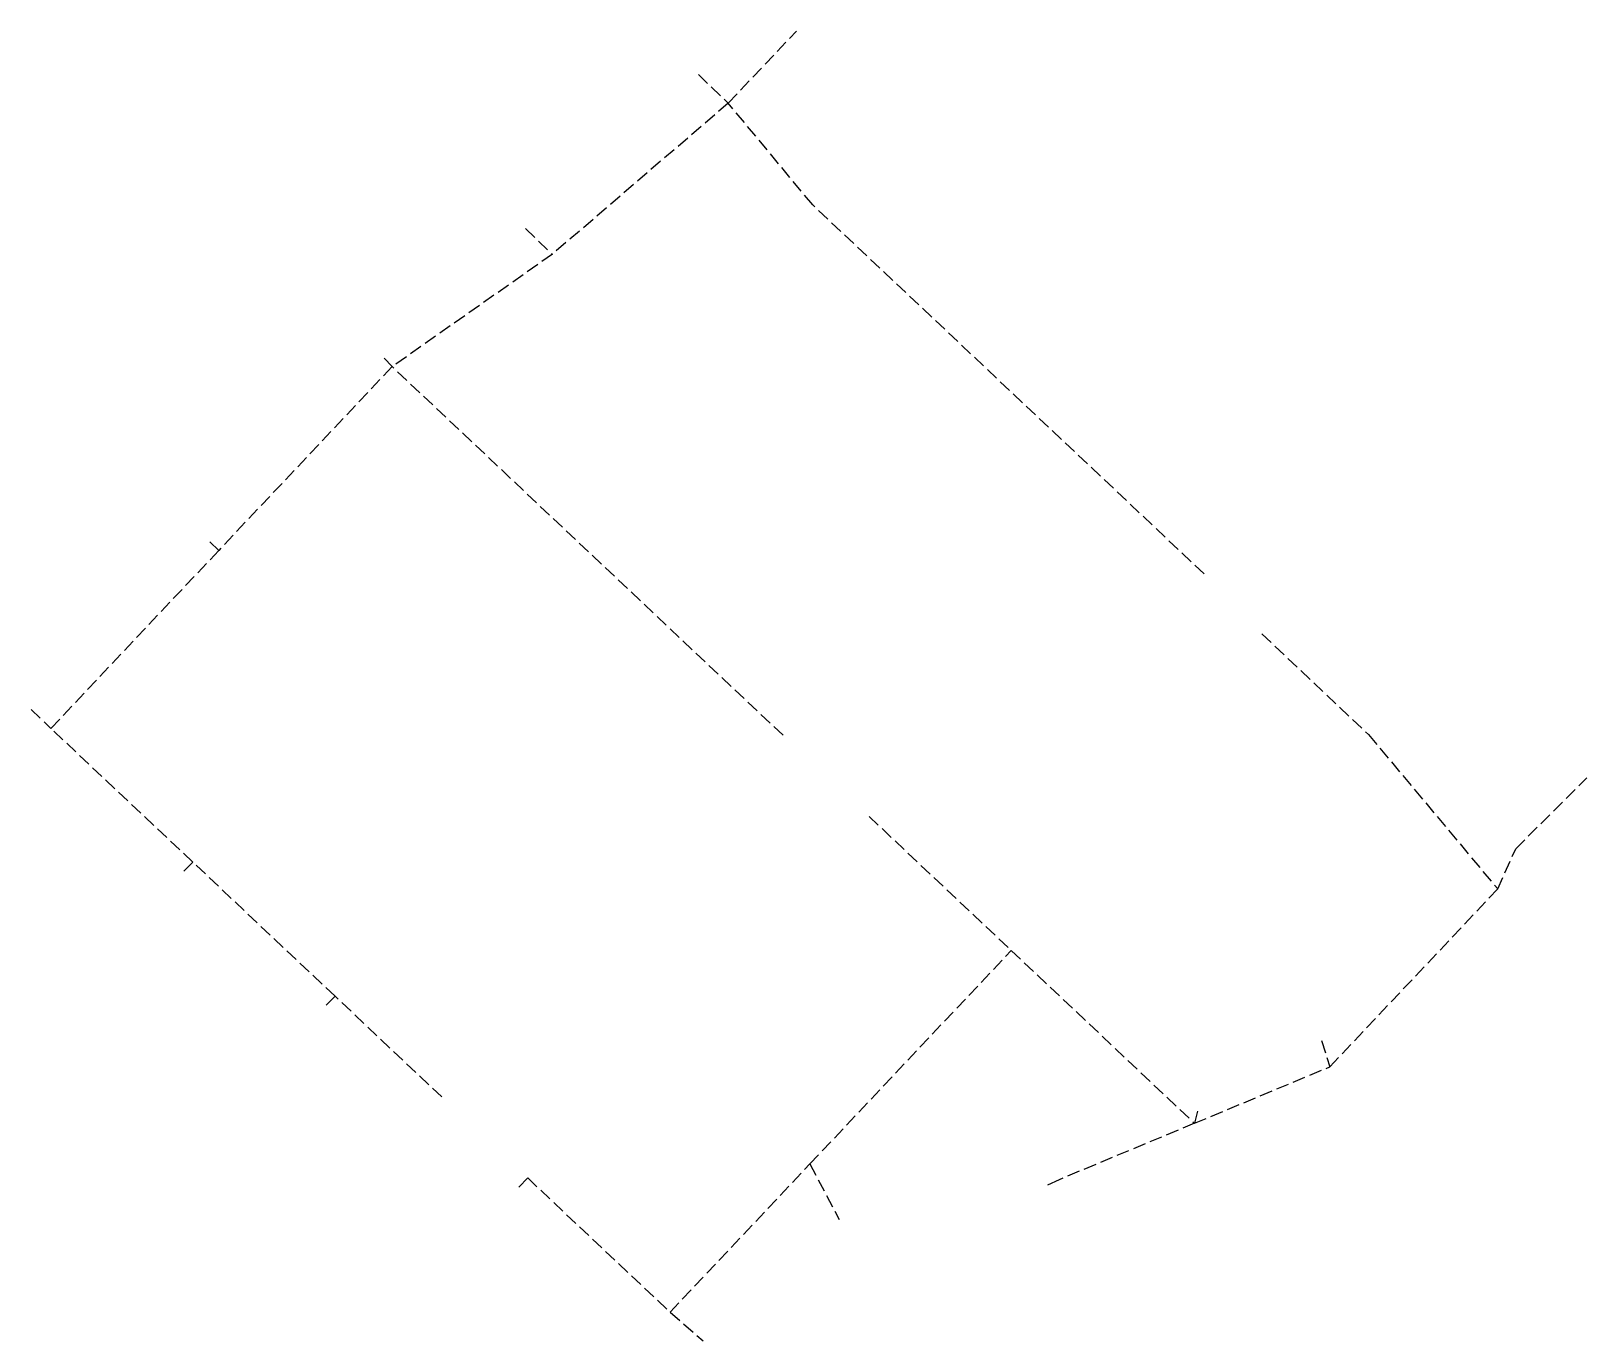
# Model space of a CAD drawing. Header units: millimetres. Extents: x 685119 to 686173, y 2545183 to 2545581.
# Drawn here: x 685982.3 to 686173.1, y 2545231.8 to 2545392.5 of the extents above; entities that cross this region are included whole.
import ezdxf

# ---------------------------------------------------------------- set-up
doc = ezdxf.new("R2010")
doc.units = ezdxf.units.MM
doc.header["$LTSCALE"] = 500
doc.linetypes.add('DASH', pattern=[0.35, 0.25, -0.1])
doc.layers.add('PIPE-雨水', color=222, linetype='DASH')

msp = doc.modelspace()

# ---------------------------------------------------------------- linework, layer by layer
at = {"layer": 'PIPE-雨水', "linetype": 'DASH', "ltscale": 0.0125}
for p, q in [((686067.81, 2545383.63), (686076.17, 2545392.48)), ((686064.15, 2545387.15), (686067.81, 2545383.63)), ((686067.81, 2545383.63), (686046.23, 2545365.09)), ((686078.17, 2545371.16), (686067.81, 2545383.63)), ((686126.19, 2545325.88), (686078.17, 2545371.16)), ((686042.95, 2545368.24), (686046.23, 2545365.09)), ((686046.23, 2545365.09), (686026.58, 2545351.31)), ((686025.62, 2545352.35), (686026.58, 2545351.31)), ((686026.58, 2545351.31), (686005.31, 2545328.76)), ((686074.53, 2545306.08), (686026.58, 2545351.31)), ((686004.2, 2545329.81), (686005.31, 2545328.76)), ((686005.31, 2545328.76), (685984.72, 2545306.93)), ((686133.26, 2545318.52), (686146.35, 2545306.17)), ((685982.29, 2545309.24), (685984.72, 2545306.93)), ((686002.12, 2545290.53), (685984.72, 2545306.93)), ((686146.35, 2545306.17), (686162.19, 2545287.23)), ((686164.4, 2545292.14), (686173.13, 2545300.87)), ((686085.08, 2545296.13), (686102.52, 2545279.68)), ((686162.19, 2545287.23), (686164.4, 2545292.14)), ((686002.12, 2545290.53), (686000.92, 2545289.26)), ((686019.58, 2545274.06), (686002.12, 2545290.53)), ((686141.61, 2545265.41), (686162.19, 2545287.23)), ((686077.82, 2545253.49), (686102.52, 2545279.68)), ((686102.52, 2545279.68), (686125, 2545258.48)), ((686019.58, 2545274.06), (686018.34, 2545272.82)), ((686032.67, 2545261.71), (686019.58, 2545274.06)), ((686140.59, 2545268.63), (686141.61, 2545265.41)), ((686125, 2545258.48), (686141.61, 2545265.41)), ((686125, 2545258.48), (686108.38, 2545251.55)), ((686125.36, 2545259.98), (686125, 2545258.48)), ((686060.67, 2545235.3), (686077.82, 2545253.49)), ((686077.82, 2545253.49), (686081.43, 2545246.68)), ((686043.21, 2545251.77), (686042.01, 2545250.5)), ((686043.21, 2545251.77), (686060.67, 2545235.3)), ((686108.38, 2545251.55), (686106.8, 2545250.81)), ((686060.67, 2545235.3), (686064.72, 2545231.78))]:
    msp.add_line(p, q, dxfattribs=at)

doc.saveas('drawing.dxf')
